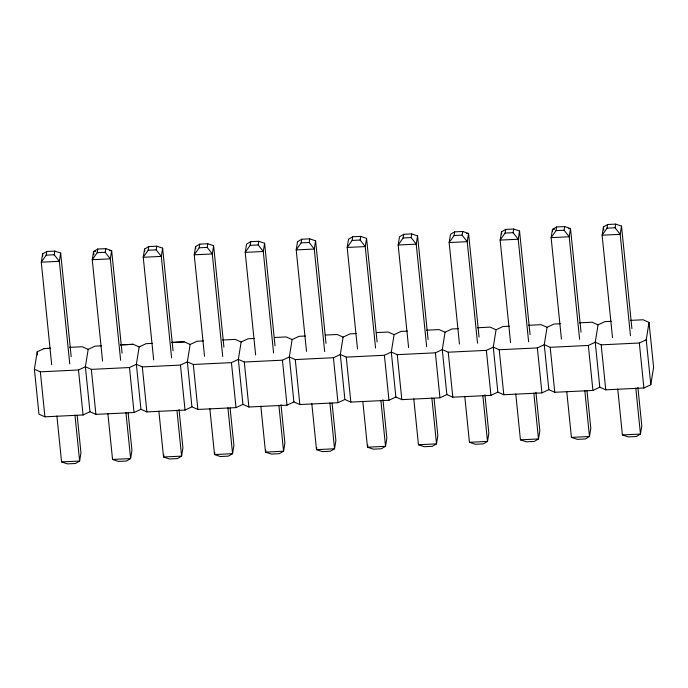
<?xml version="1.0" encoding="UTF-8"?>
<svg xmlns="http://www.w3.org/2000/svg" width="688" height="688" viewBox="0 0 688 688"><rect width="100%" height="100%" fill="white"/><g stroke="black" fill="none" stroke-linecap="round" stroke-linejoin="round"><path stroke-width="1.03" d="M71.191 356.676L60.664 253.072L54.825 251.103L46.793 251.49L42.596 253.941L41.271 262.18L51.686 364.717M60.664 253.072L59.34 261.311L41.271 262.18L46.199 255.145L46.793 251.49M630.363 320.384L643.082 319.774L649.033 322.388L653.6 367.375L650.796 384.755L643.899 387.998L605.758 389.829L599.807 387.215L592.918 390.449L554.777 392.28L548.826 389.666L541.929 392.9L503.788 394.74L497.837 392.117L490.94 395.359L452.807 397.191L446.856 394.568L439.959 397.81L401.818 399.642L395.867 397.028L388.969 400.261L350.837 402.093L344.886 399.479L337.989 402.712L299.848 404.553L293.896 401.93L286.999 405.163L248.867 407.004L242.916 404.381L236.018 407.623L197.877 409.455L191.926 406.84L185.029 410.074L146.888 411.906L140.937 409.291L134.048 412.525L95.907 414.365L89.956 411.742L83.059 414.976L44.918 416.816L38.967 414.193L34.4 369.207L37.204 351.826L44.101 348.592L50.456 348.283L44.101 348.592M69.755 363.84L59.34 261.311L54.232 254.766L54.825 251.103M102.564 361.191L92.252 259.72L97.189 252.694L97.773 249.039L105.806 248.652L111.654 250.621L122.068 353.159M101.446 345.832L95.082 346.133L88.193 349.375L85.389 366.756L89.956 411.742M120.632 360.323L110.321 258.851L105.212 252.307L105.806 248.652M173.049 350.699L162.635 248.17L156.795 246.192L148.763 246.579L144.566 249.039L143.242 257.269L153.656 359.807M162.635 248.17L161.31 256.4L143.242 257.269L148.169 250.243L148.763 246.579M152.426 343.381L146.071 343.682L139.174 346.915L136.37 364.305L140.937 409.291M171.613 357.872L161.31 256.4L156.202 249.856L156.795 246.192M223.927 347.182L213.624 245.711L207.776 243.741L199.752 244.128L195.555 246.579L194.231 254.818L204.534 356.289M163.864 454.949L163.529 457.004L169.377 458.973L177.401 458.586L181.598 456.135L182.922 447.897L179.018 409.446M213.624 245.711L212.291 253.949L194.231 254.818L199.159 247.792L199.752 244.128M203.416 340.921L197.052 341.231L190.163 344.464L187.36 361.854L191.926 406.84M222.706 356.487L212.291 253.949L207.191 247.405L207.776 243.741M214.845 452.489L214.518 454.553L220.358 456.522L228.39 456.135L232.578 453.684L233.911 445.446L230.11 408.061M255.626 354.905L245.212 252.367L250.14 245.341L250.733 241.677L258.765 241.29L264.605 243.26L275.019 345.797M254.397 338.47L248.041 338.78L241.144 342.013L238.34 359.394L242.916 404.381M273.583 352.961L263.28 251.498L258.172 244.954L258.765 241.29M264.605 243.26L263.28 251.498L245.212 252.367L246.545 244.128L250.733 241.677M265.835 450.038L265.499 452.102L271.347 454.071L279.371 453.684L283.568 451.233L284.892 442.995L280.988 404.544M306.504 351.379L296.201 249.907L301.129 242.881L301.722 239.226L309.746 238.839L315.594 240.809L326.009 343.346M305.386 336.019L299.031 336.32L292.133 339.562L289.33 356.943L293.896 401.93M324.676 351.577L314.261 249.039L309.161 242.494L309.746 238.839M315.594 240.809L314.261 249.039L296.201 249.907L297.526 241.677L301.722 239.226M316.815 447.587L316.489 449.642L322.328 451.612L330.36 451.225L334.549 448.774L335.882 440.544L332.08 403.159M357.493 348.928L347.182 247.456L352.118 240.43L352.703 236.775L360.736 236.388L366.575 238.358L377.101 341.962M356.367 333.568L350.011 333.869L343.114 337.103L340.311 354.492L344.886 399.479M375.553 348.059L365.251 246.588L360.142 240.043L360.736 236.388M366.575 238.358L365.251 246.588L347.182 247.456L348.515 239.226L352.703 236.775M367.805 445.136L367.469 447.191L373.317 449.161L381.35 448.774L385.538 446.323L386.862 438.093L382.958 399.633M408.586 347.543L398.171 245.005L403.099 237.979L403.693 234.316L411.716 233.929L417.564 235.898L428.091 339.511M407.356 331.109L401.001 331.418L394.104 334.652L391.3 352.041L395.867 397.028M426.655 346.675L416.231 244.137L411.132 237.592L411.716 233.929M417.564 235.898L416.231 244.137L398.171 245.005L399.496 236.767L403.693 234.316M459.464 344.026L449.152 242.554L454.089 235.528L454.673 231.865L462.706 231.478L468.545 233.447L479.072 337.051M458.337 328.658L451.982 328.967L445.084 332.201L442.281 349.59L446.856 394.568M477.524 343.149L467.221 241.686L462.112 235.141L462.706 231.478M530.061 334.6L519.535 230.996L513.687 229.027L505.663 229.414L501.466 231.865L500.142 240.103L510.556 342.641M519.535 230.996L518.21 239.235L500.142 240.103L505.069 233.069L505.663 229.414M509.326 326.207L502.971 326.516L496.074 329.75L493.27 347.13L497.837 392.117M528.625 341.764L518.21 239.235L513.102 232.69L513.687 229.027M561.434 339.115L551.122 237.644L556.059 230.618L556.644 226.963L564.676 226.576L570.524 228.545L581.042 332.149M560.307 323.756L553.952 324.057L547.063 327.299L544.26 344.679L548.826 389.666M579.606 339.313L569.191 236.775L564.083 230.231L564.676 226.576M631.919 328.623L621.505 226.085L615.665 224.116L607.633 224.503L603.436 226.963L602.112 235.193L612.526 337.731M621.505 226.085L620.18 234.324L602.112 235.193L607.04 228.167L607.633 224.503M611.297 321.305L604.941 321.606L598.044 324.839L595.24 342.228L599.807 387.215M630.483 335.796L620.18 234.324L615.072 227.78L615.665 224.116M650.796 384.755L646.23 339.777L649.033 322.388M97.773 249.039L93.585 251.49L92.252 259.72L110.321 258.851L111.654 250.621L109.521 250.724M454.673 231.865L450.485 234.316L449.152 242.554L467.221 241.686L468.545 233.447L466.421 233.55M556.644 226.963L552.455 229.414L551.122 237.644L569.191 236.775L570.524 228.545L568.391 228.648M34.4 369.207L40.351 371.83L78.492 369.998L85.389 366.756L91.341 369.379L129.473 367.538L136.37 364.305L142.321 366.919L180.462 365.087L187.36 361.854L193.311 364.468L231.443 362.636L238.34 359.394L244.292 362.017L282.433 360.185L289.33 356.943L295.281 359.566L333.413 357.726L340.311 354.492L346.262 357.115L384.403 355.275L391.3 352.041L397.251 354.655L435.392 352.824L442.281 349.59L448.232 352.204L486.373 350.373L493.27 347.13L499.221 349.753L537.362 347.922L544.26 344.679L550.211 347.302L588.343 345.462L595.24 342.228L601.192 344.843L639.333 343.011L646.23 339.777M95.709 251.387L93.585 251.49L93.912 254.689M554.58 229.31L552.455 229.414L552.67 231.546M46.199 255.145L54.232 254.766M97.189 252.694L105.212 252.307M148.169 250.243L156.202 249.856M199.159 247.792L207.191 247.405M250.14 245.341L258.172 244.954M301.129 242.881L309.161 242.494M352.118 240.43L360.142 240.043M403.099 237.979L411.132 237.592M454.089 235.528L462.112 235.141M505.069 233.069L513.102 232.69M556.059 230.618L564.083 230.231M607.04 228.167L615.072 227.78M69.522 347.363L82.242 346.752L88.193 349.375M133.223 344.301L120.512 344.912L133.223 344.301L139.174 346.915M184.212 341.85L171.493 342.461L184.212 341.85L190.163 344.464M222.482 340.01L235.193 339.39L241.144 342.013M274.529 337.498L286.182 336.939L292.133 339.562M325.51 335.047L337.163 334.488L343.114 337.103M376.499 332.596L388.152 332.037L394.104 334.652M426.422 330.197L439.133 329.586L445.084 332.201M477.412 327.746L490.123 327.127L496.074 329.75M528.393 325.286L541.112 324.676L547.063 327.299M579.382 322.835L592.093 322.225L598.044 324.839M56.898 415.982L61.559 461.915L79.627 461.037L80.952 452.807L77.159 415.423M107.878 413.531L112.548 459.455L130.608 458.586L131.941 450.356L128.14 412.972M413.789 398.808L418.459 444.74L436.527 443.872L437.852 435.633L434.051 398.249M464.778 396.357L469.44 442.289L487.508 441.421L488.841 433.182L484.928 394.731M515.768 393.906L520.429 439.83L538.498 438.961L539.822 430.731L535.918 392.28M566.749 391.455L571.418 437.379L589.478 436.51L590.811 428.28L587.01 390.896M617.738 389.004L622.399 434.928L640.468 434.059L641.792 425.82L637.888 387.37M622.399 434.928L628.247 436.897L636.271 436.51L640.468 434.059L635.798 388.127M571.418 437.379L577.258 439.348L585.29 438.961L589.478 436.51L584.817 390.586M520.429 439.83L526.277 441.808L534.301 441.421L538.498 438.961L533.828 393.037M469.44 442.289L475.288 444.259L483.32 443.872L487.508 441.421L482.847 395.488M418.459 444.74L424.298 446.71L432.331 446.323L436.527 443.872L431.858 397.939M112.548 459.455L118.388 461.424L126.42 461.037L130.608 458.586L125.947 412.662M61.559 461.915L67.407 463.884L75.431 463.497L79.627 461.037L74.958 415.113M639.333 343.011L643.899 387.998M603.436 226.963L603.763 230.162M601.192 344.843L605.758 389.829M588.343 345.462L592.918 390.449M550.211 347.302L554.777 392.28M537.362 347.922L541.929 392.9M501.466 231.865L501.69 233.997M499.221 349.753L503.788 394.74M486.373 350.373L490.94 395.359M448.232 352.204L452.807 397.191M435.392 352.824L439.959 397.81M397.251 354.655L401.818 399.642M384.403 355.275L388.969 400.261M380.877 400.399L385.538 446.323L367.469 447.191L362.808 401.267M346.262 357.115L350.837 402.093M333.413 357.726L337.989 402.712M329.887 402.85L334.549 448.774L316.489 449.642L311.819 403.718M295.281 359.566L299.848 404.553M282.433 360.185L286.999 405.163M278.898 405.301L283.568 451.233L265.499 452.102L260.838 406.169M244.292 362.017L248.867 407.004M231.443 362.636L236.018 407.623M227.917 407.752L232.578 453.684L214.518 454.553L209.849 408.62M195.555 246.579L195.77 248.721M193.311 364.468L197.877 409.455M180.462 365.087L185.029 410.074M176.928 410.211L181.598 456.135L163.529 457.004L158.868 411.08M144.566 249.039L144.79 251.172M142.321 366.919L146.888 411.906M129.473 367.538L134.048 412.525M91.341 369.379L95.907 414.365M78.492 369.998L83.059 414.976M42.596 253.941L42.819 256.074M40.351 371.83L44.918 416.816M37.204 351.826L37.522 354.965"/></g></svg>
